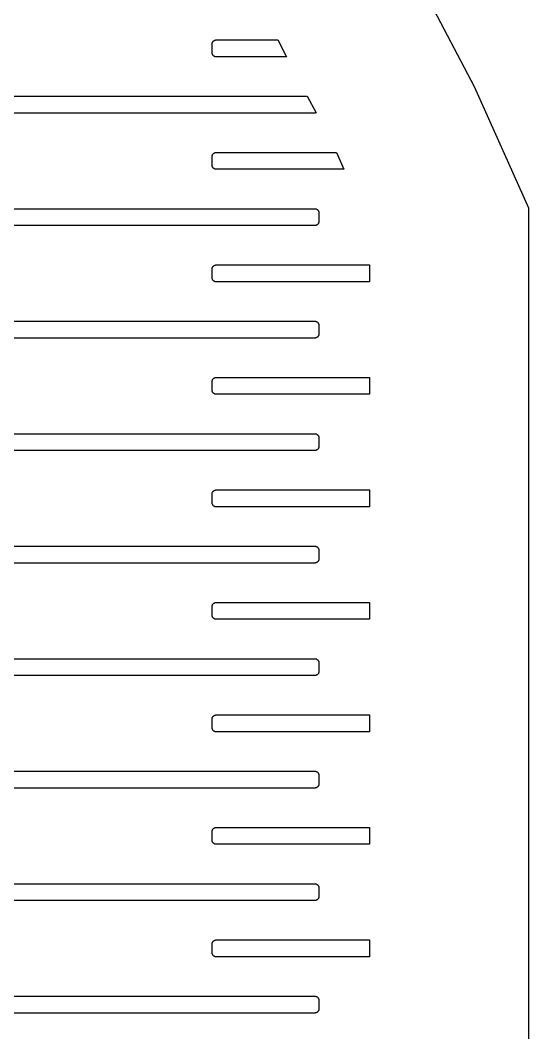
# Model space of a CAD drawing. Header units: metres. Extents: x -156 to 156, y -163 to 163.
# Drawn here: x 120.1 to 156.2, y 1.3 to 73.3 of the extents above; entities that cross this region are included whole.
import ezdxf

# ---------------------------------------------------------------- set-up
doc = ezdxf.new("R2010")
doc.units = ezdxf.units.M

msp = doc.modelspace()

# ---------------------------------------------------------------- linework, layer by layer
for p, q in [((152.372, 68.5681), (147.616, 77.6068)), ((133.7, 71.6), (133.701, 71.6188)), ((133.7, 71), (133.7, 71.6)), ((133.701, 71.6188), (133.702, 71.6376)), ((133.702, 71.6376), (133.705, 71.6562)), ((133.705, 71.6562), (133.709, 71.6746)), ((133.709, 71.6746), (133.715, 71.6927)), ((133.715, 71.6927), (133.721, 71.7104)), ((133.721, 71.7104), (133.729, 71.7277)), ((133.729, 71.7277), (133.737, 71.7445)), ((133.737, 71.7445), (133.747, 71.7607)), ((133.747, 71.7607), (133.757, 71.7763)), ((133.757, 71.7763), (133.769, 71.7912)), ((133.769, 71.7912), (133.781, 71.8054)), ((133.781, 71.8054), (133.795, 71.8187)), ((133.795, 71.8187), (133.809, 71.8311)), ((133.809, 71.8311), (133.824, 71.8427)), ((133.824, 71.8427), (133.839, 71.8533)), ((133.839, 71.8533), (133.855, 71.8629)), ((133.855, 71.8629), (133.872, 71.8714)), ((133.872, 71.8714), (133.89, 71.8789)), ((133.89, 71.8789), (133.907, 71.8853)), ((133.907, 71.8853), (133.925, 71.8906)), ((133.925, 71.8906), (133.944, 71.8947)), ((133.944, 71.8947), (133.962, 71.8976)), ((133.962, 71.8976), (133.981, 71.8994)), ((133.981, 71.8994), (134, 71.9)), ((134, 71.9), (138.371, 71.9)), ((138.371, 71.9), (139.003, 70.7)), ((133.701, 70.9812), (133.7, 71)), ((133.702, 70.9624), (133.701, 70.9812)), ((133.705, 70.9438), (133.702, 70.9624)), ((133.709, 70.9254), (133.705, 70.9438)), ((133.715, 70.9073), (133.709, 70.9254)), ((133.721, 70.8896), (133.715, 70.9073)), ((133.729, 70.8723), (133.721, 70.8896)), ((133.737, 70.8555), (133.729, 70.8723)), ((133.747, 70.8392), (133.737, 70.8555)), ((133.757, 70.8237), (133.747, 70.8392)), ((133.769, 70.8088), (133.757, 70.8237)), ((133.781, 70.7946), (133.769, 70.8088)), ((133.795, 70.7813), (133.781, 70.7946)), ((133.809, 70.7688), (133.795, 70.7813)), ((133.824, 70.7573), (133.809, 70.7688)), ((133.839, 70.7467), (133.824, 70.7573)), ((133.855, 70.7371), (133.839, 70.7467)), ((133.872, 70.7285), (133.855, 70.7371)), ((133.89, 70.7211), (133.872, 70.7285)), ((133.907, 70.7147), (133.89, 70.7211)), ((133.925, 70.7094), (133.907, 70.7147)), ((133.944, 70.7053), (133.925, 70.7094)), ((133.962, 70.7024), (133.944, 70.7053)), ((133.981, 70.7006), (133.962, 70.7024)), ((134, 70.7), (133.981, 70.7006)), ((139.003, 70.7), (134, 70.7)), ((156.229, 59.9425), (152.372, 68.5681)), ((114, 67.9), (140.476, 67.9)), ((140.476, 67.9), (141.099, 66.7168)), ((141, 66.7), (114, 66.7)), ((141.019, 66.7006), (141, 66.7)), ((141.038, 66.7024), (141.019, 66.7006)), ((141.056, 66.7053), (141.038, 66.7024)), ((141.075, 66.7094), (141.056, 66.7053)), ((141.093, 66.7147), (141.075, 66.7094)), ((141.099, 66.7168), (141.093, 66.7147)), ((133.7, 63.6), (133.701, 63.6188)), ((133.7, 63), (133.7, 63.6)), ((133.701, 63.6188), (133.702, 63.6376)), ((133.702, 63.6376), (133.705, 63.6562)), ((133.705, 63.6562), (133.709, 63.6746)), ((133.709, 63.6746), (133.715, 63.6927)), ((133.715, 63.6927), (133.721, 63.7104)), ((133.721, 63.7104), (133.729, 63.7277)), ((133.729, 63.7277), (133.737, 63.7445)), ((133.737, 63.7445), (133.747, 63.7607)), ((133.747, 63.7607), (133.757, 63.7763)), ((133.757, 63.7763), (133.769, 63.7912)), ((133.769, 63.7912), (133.781, 63.8054)), ((133.781, 63.8054), (133.795, 63.8187)), ((133.795, 63.8187), (133.809, 63.8311)), ((133.809, 63.8311), (133.824, 63.8427)), ((133.824, 63.8427), (133.839, 63.8533)), ((133.839, 63.8533), (133.855, 63.8629)), ((133.855, 63.8629), (133.872, 63.8714)), ((133.872, 63.8714), (133.89, 63.8789)), ((133.89, 63.8789), (133.907, 63.8853)), ((133.907, 63.8853), (133.925, 63.8906)), ((133.925, 63.8906), (133.944, 63.8947)), ((133.944, 63.8947), (133.962, 63.8976)), ((133.962, 63.8976), (133.981, 63.8994)), ((133.981, 63.8994), (134, 63.9)), ((134, 63.9), (142.546, 63.9)), ((142.546, 63.9), (143.083, 62.7)), ((133.701, 62.9812), (133.7, 63)), ((133.702, 62.9624), (133.701, 62.9812)), ((133.705, 62.9438), (133.702, 62.9624)), ((133.709, 62.9254), (133.705, 62.9438)), ((133.715, 62.9073), (133.709, 62.9254)), ((133.721, 62.8896), (133.715, 62.9073)), ((133.729, 62.8723), (133.721, 62.8896)), ((133.737, 62.8555), (133.729, 62.8723)), ((133.747, 62.8392), (133.737, 62.8555)), ((133.757, 62.8237), (133.747, 62.8392)), ((133.769, 62.8088), (133.757, 62.8237)), ((133.781, 62.7946), (133.769, 62.8088)), ((133.795, 62.7813), (133.781, 62.7946)), ((133.809, 62.7688), (133.795, 62.7813)), ((133.824, 62.7573), (133.809, 62.7688)), ((133.839, 62.7467), (133.824, 62.7573)), ((133.855, 62.7371), (133.839, 62.7467)), ((133.872, 62.7285), (133.855, 62.7371)), ((133.89, 62.7211), (133.872, 62.7285)), ((133.907, 62.7147), (133.89, 62.7211)), ((133.925, 62.7094), (133.907, 62.7147)), ((133.944, 62.7053), (133.925, 62.7094)), ((133.962, 62.7024), (133.944, 62.7053)), ((133.981, 62.7006), (133.962, 62.7024)), ((134, 62.7), (133.981, 62.7006)), ((143.083, 62.7), (134, 62.7)), ((114, 59.9), (141, 59.9)), ((141, 59.9), (141.019, 59.8994)), ((141.019, 59.8994), (141.038, 59.8976)), ((141.038, 59.8976), (141.056, 59.8947)), ((141.056, 59.8947), (141.075, 59.8906)), ((141.075, 59.8906), (141.093, 59.8853)), ((141.093, 59.8853), (141.11, 59.8789)), ((141.11, 59.8789), (141.128, 59.8714)), ((141.128, 59.8714), (141.145, 59.8629)), ((141.145, 59.8629), (141.161, 59.8533)), ((141.161, 59.8533), (141.176, 59.8427)), ((141.176, 59.8427), (141.191, 59.8311)), ((141.191, 59.8311), (141.205, 59.8187)), ((141.205, 59.8187), (141.219, 59.8054)), ((141.219, 59.8054), (141.231, 59.7912)), ((141.231, 59.7912), (141.243, 59.7763)), ((141.243, 59.7763), (141.253, 59.7607)), ((141.253, 59.7607), (141.263, 59.7445)), ((156.229, -59.9425), (156.229, 59.9425)), ((141.263, 59.7445), (141.271, 59.7277)), ((141.271, 59.7277), (141.279, 59.7104)), ((141.279, 59.7104), (141.285, 59.6927)), ((141.285, 59.6927), (141.291, 59.6746)), ((141.291, 59.6746), (141.295, 59.6562)), ((141.295, 59.6562), (141.298, 59.6376)), ((141.298, 59.6376), (141.299, 59.6188)), ((141.299, 59.6188), (141.3, 59.6)), ((141.3, 59.6), (141.3, 59)), ((141, 58.7), (114, 58.7)), ((141.019, 58.7006), (141, 58.7)), ((141.038, 58.7024), (141.019, 58.7006)), ((141.056, 58.7053), (141.038, 58.7024)), ((141.075, 58.7094), (141.056, 58.7053)), ((141.093, 58.7147), (141.075, 58.7094)), ((141.11, 58.7211), (141.093, 58.7147)), ((141.128, 58.7285), (141.11, 58.7211)), ((141.145, 58.7371), (141.128, 58.7285)), ((141.161, 58.7467), (141.145, 58.7371)), ((141.176, 58.7573), (141.161, 58.7467)), ((141.191, 58.7688), (141.176, 58.7573)), ((141.205, 58.7813), (141.191, 58.7688)), ((141.219, 58.7946), (141.205, 58.7813)), ((141.231, 58.8088), (141.219, 58.7946)), ((141.243, 58.8237), (141.231, 58.8088)), ((141.253, 58.8392), (141.243, 58.8237)), ((141.263, 58.8555), (141.253, 58.8392)), ((141.271, 58.8723), (141.263, 58.8555)), ((141.279, 58.8896), (141.271, 58.8723)), ((141.285, 58.9073), (141.279, 58.8896)), ((141.291, 58.9254), (141.285, 58.9073)), ((141.295, 58.9438), (141.291, 58.9254)), ((141.298, 58.9624), (141.295, 58.9438)), ((141.299, 58.9812), (141.298, 58.9624)), ((141.3, 59), (141.299, 58.9812)), ((133.7, 55.6), (133.701, 55.6188)), ((133.7, 55), (133.7, 55.6)), ((133.701, 55.6188), (133.702, 55.6376)), ((133.702, 55.6376), (133.705, 55.6562)), ((133.705, 55.6562), (133.709, 55.6746)), ((133.709, 55.6746), (133.715, 55.6927)), ((133.715, 55.6927), (133.721, 55.7104)), ((133.721, 55.7104), (133.729, 55.7277)), ((133.729, 55.7277), (133.737, 55.7445)), ((133.737, 55.7445), (133.747, 55.7607)), ((133.747, 55.7607), (133.757, 55.7763)), ((133.757, 55.7763), (133.769, 55.7912)), ((133.769, 55.7912), (133.781, 55.8054)), ((133.781, 55.8054), (133.795, 55.8187)), ((133.795, 55.8187), (133.809, 55.8311)), ((133.809, 55.8311), (133.824, 55.8427)), ((133.824, 55.8427), (133.839, 55.8533)), ((133.839, 55.8533), (133.855, 55.8629)), ((133.855, 55.8629), (133.872, 55.8714)), ((133.872, 55.8714), (133.89, 55.8789)), ((133.89, 55.8789), (133.907, 55.8853)), ((133.907, 55.8853), (133.925, 55.8906)), ((133.925, 55.8906), (133.944, 55.8947)), ((133.944, 55.8947), (133.962, 55.8976)), ((133.962, 55.8976), (133.981, 55.8994)), ((133.981, 55.8994), (134, 55.9)), ((134, 55.9), (144.899, 55.9)), ((144.899, 55.9), (144.899, 54.7)), ((133.701, 54.9812), (133.7, 55)), ((133.702, 54.9624), (133.701, 54.9812)), ((133.705, 54.9438), (133.702, 54.9624)), ((133.709, 54.9254), (133.705, 54.9438)), ((133.715, 54.9073), (133.709, 54.9254)), ((133.721, 54.8896), (133.715, 54.9073)), ((133.729, 54.8723), (133.721, 54.8896)), ((133.737, 54.8555), (133.729, 54.8723)), ((133.747, 54.8392), (133.737, 54.8555)), ((133.757, 54.8237), (133.747, 54.8392)), ((133.769, 54.8088), (133.757, 54.8237)), ((133.781, 54.7946), (133.769, 54.8088)), ((133.795, 54.7813), (133.781, 54.7946)), ((133.809, 54.7688), (133.795, 54.7813)), ((133.824, 54.7573), (133.809, 54.7688)), ((133.839, 54.7467), (133.824, 54.7573)), ((133.855, 54.7371), (133.839, 54.7467)), ((133.872, 54.7285), (133.855, 54.7371)), ((133.89, 54.7211), (133.872, 54.7285)), ((133.907, 54.7147), (133.89, 54.7211)), ((133.925, 54.7094), (133.907, 54.7147)), ((133.944, 54.7053), (133.925, 54.7094)), ((133.962, 54.7024), (133.944, 54.7053)), ((133.981, 54.7006), (133.962, 54.7024)), ((134, 54.7), (133.981, 54.7006)), ((144.899, 54.7), (134, 54.7)), ((114, 51.9), (141, 51.9)), ((141, 51.9), (141.019, 51.8994)), ((141.019, 51.8994), (141.038, 51.8976)), ((141.038, 51.8976), (141.056, 51.8947)), ((141.056, 51.8947), (141.075, 51.8906)), ((141.075, 51.8906), (141.093, 51.8853)), ((141.093, 51.8853), (141.11, 51.8789)), ((141.11, 51.8789), (141.128, 51.8714)), ((141.128, 51.8714), (141.145, 51.8629)), ((141.145, 51.8629), (141.161, 51.8533)), ((141.161, 51.8533), (141.176, 51.8427)), ((141.176, 51.8427), (141.191, 51.8311)), ((141.191, 51.8311), (141.205, 51.8187)), ((141.205, 51.8187), (141.219, 51.8054)), ((141.219, 51.8054), (141.231, 51.7912)), ((141.231, 51.7912), (141.243, 51.7763)), ((141.243, 51.7763), (141.253, 51.7607)), ((141.253, 51.7607), (141.263, 51.7445)), ((141.263, 51.7445), (141.271, 51.7277)), ((141.271, 51.7277), (141.279, 51.7104)), ((141.279, 51.7104), (141.285, 51.6927)), ((141.285, 51.6927), (141.291, 51.6746)), ((141.291, 51.6746), (141.295, 51.6562)), ((141.295, 51.6562), (141.298, 51.6376)), ((141.298, 51.6376), (141.299, 51.6188)), ((141.299, 51.6188), (141.3, 51.6)), ((141.3, 51.6), (141.3, 51)), ((141, 50.7), (114, 50.7)), ((141.019, 50.7006), (141, 50.7)), ((141.038, 50.7024), (141.019, 50.7006)), ((141.056, 50.7053), (141.038, 50.7024)), ((141.075, 50.7094), (141.056, 50.7053)), ((141.093, 50.7147), (141.075, 50.7094)), ((141.11, 50.7211), (141.093, 50.7147)), ((141.128, 50.7285), (141.11, 50.7211)), ((141.145, 50.7371), (141.128, 50.7285)), ((141.161, 50.7467), (141.145, 50.7371)), ((141.176, 50.7573), (141.161, 50.7467)), ((141.191, 50.7688), (141.176, 50.7573)), ((141.205, 50.7813), (141.191, 50.7688)), ((141.219, 50.7946), (141.205, 50.7813)), ((141.231, 50.8088), (141.219, 50.7946)), ((141.243, 50.8237), (141.231, 50.8088)), ((141.253, 50.8392), (141.243, 50.8237)), ((141.263, 50.8555), (141.253, 50.8392)), ((141.271, 50.8723), (141.263, 50.8555)), ((141.279, 50.8896), (141.271, 50.8723)), ((141.285, 50.9073), (141.279, 50.8896)), ((141.291, 50.9254), (141.285, 50.9073)), ((141.295, 50.9438), (141.291, 50.9254)), ((141.298, 50.9624), (141.295, 50.9438)), ((141.299, 50.9812), (141.298, 50.9624)), ((141.3, 51), (141.299, 50.9812)), ((133.7, 47.6), (133.701, 47.6188)), ((133.7, 47), (133.7, 47.6)), ((133.701, 47.6188), (133.702, 47.6376)), ((133.702, 47.6376), (133.705, 47.6562)), ((133.705, 47.6562), (133.709, 47.6746)), ((133.709, 47.6746), (133.715, 47.6927)), ((133.715, 47.6927), (133.721, 47.7104)), ((133.721, 47.7104), (133.729, 47.7277)), ((133.729, 47.7277), (133.737, 47.7445)), ((133.737, 47.7445), (133.747, 47.7607)), ((133.747, 47.7607), (133.757, 47.7763)), ((133.757, 47.7763), (133.769, 47.7912)), ((133.769, 47.7912), (133.781, 47.8054)), ((133.781, 47.8054), (133.795, 47.8187)), ((133.795, 47.8187), (133.809, 47.8311)), ((133.809, 47.8311), (133.824, 47.8427)), ((133.824, 47.8427), (133.839, 47.8533)), ((133.839, 47.8533), (133.855, 47.8629)), ((133.855, 47.8629), (133.872, 47.8714)), ((133.872, 47.8714), (133.89, 47.8789)), ((133.89, 47.8789), (133.907, 47.8853)), ((133.907, 47.8853), (133.925, 47.8906)), ((133.925, 47.8906), (133.944, 47.8947)), ((133.944, 47.8947), (133.962, 47.8976)), ((133.962, 47.8976), (133.981, 47.8994)), ((133.981, 47.8994), (134, 47.9)), ((134, 47.9), (144.899, 47.9)), ((144.899, 47.9), (144.899, 46.7)), ((133.701, 46.9812), (133.7, 47)), ((133.702, 46.9624), (133.701, 46.9812)), ((133.705, 46.9438), (133.702, 46.9624)), ((133.709, 46.9254), (133.705, 46.9438)), ((133.715, 46.9073), (133.709, 46.9254)), ((133.721, 46.8896), (133.715, 46.9073)), ((133.729, 46.8723), (133.721, 46.8896)), ((133.737, 46.8555), (133.729, 46.8723)), ((133.747, 46.8392), (133.737, 46.8555)), ((133.757, 46.8237), (133.747, 46.8392)), ((133.769, 46.8088), (133.757, 46.8237)), ((133.781, 46.7946), (133.769, 46.8088)), ((133.795, 46.7813), (133.781, 46.7946)), ((133.809, 46.7688), (133.795, 46.7813)), ((133.824, 46.7573), (133.809, 46.7688)), ((133.839, 46.7467), (133.824, 46.7573)), ((133.855, 46.7371), (133.839, 46.7467)), ((133.872, 46.7285), (133.855, 46.7371)), ((133.89, 46.7211), (133.872, 46.7285)), ((133.907, 46.7147), (133.89, 46.7211)), ((133.925, 46.7094), (133.907, 46.7147)), ((133.944, 46.7053), (133.925, 46.7094)), ((133.962, 46.7024), (133.944, 46.7053)), ((133.981, 46.7006), (133.962, 46.7024)), ((134, 46.7), (133.981, 46.7006)), ((144.899, 46.7), (134, 46.7)), ((114, 43.9), (141, 43.9)), ((141, 43.9), (141.019, 43.8994)), ((141.019, 43.8994), (141.038, 43.8976)), ((141.038, 43.8976), (141.056, 43.8947)), ((141.056, 43.8947), (141.075, 43.8906)), ((141.075, 43.8906), (141.093, 43.8853)), ((141.093, 43.8853), (141.11, 43.8789)), ((141.11, 43.8789), (141.128, 43.8714)), ((141.128, 43.8714), (141.145, 43.8629)), ((141.145, 43.8629), (141.161, 43.8533)), ((141.161, 43.8533), (141.176, 43.8427)), ((141.176, 43.8427), (141.191, 43.8311)), ((141.191, 43.8311), (141.205, 43.8187)), ((141.205, 43.8187), (141.219, 43.8054)), ((141.219, 43.8054), (141.231, 43.7912)), ((141.231, 43.7912), (141.243, 43.7763)), ((141.243, 43.7763), (141.253, 43.7607)), ((141.253, 43.7607), (141.263, 43.7445)), ((141.263, 43.7445), (141.271, 43.7277)), ((141.271, 43.7277), (141.279, 43.7104)), ((141.279, 43.7104), (141.285, 43.6927)), ((141.285, 43.6927), (141.291, 43.6746)), ((141.291, 43.6746), (141.295, 43.6562)), ((141.295, 43.6562), (141.298, 43.6376)), ((141.298, 43.6376), (141.299, 43.6188)), ((141.299, 43.6188), (141.3, 43.6)), ((141.3, 43.6), (141.3, 43)), ((141, 42.7), (114, 42.7)), ((141.019, 42.7006), (141, 42.7)), ((141.038, 42.7024), (141.019, 42.7006)), ((141.056, 42.7053), (141.038, 42.7024)), ((141.075, 42.7094), (141.056, 42.7053)), ((141.093, 42.7147), (141.075, 42.7094)), ((141.11, 42.7211), (141.093, 42.7147)), ((141.128, 42.7285), (141.11, 42.7211)), ((141.145, 42.7371), (141.128, 42.7285)), ((141.161, 42.7467), (141.145, 42.7371)), ((141.176, 42.7573), (141.161, 42.7467)), ((141.191, 42.7688), (141.176, 42.7573)), ((141.205, 42.7813), (141.191, 42.7688)), ((141.219, 42.7946), (141.205, 42.7813)), ((141.231, 42.8088), (141.219, 42.7946)), ((141.243, 42.8237), (141.231, 42.8088)), ((141.253, 42.8392), (141.243, 42.8237)), ((141.263, 42.8555), (141.253, 42.8392)), ((141.271, 42.8723), (141.263, 42.8555)), ((141.279, 42.8896), (141.271, 42.8723)), ((141.285, 42.9073), (141.279, 42.8896)), ((141.291, 42.9254), (141.285, 42.9073)), ((141.295, 42.9438), (141.291, 42.9254)), ((141.298, 42.9624), (141.295, 42.9438)), ((141.299, 42.9812), (141.298, 42.9624)), ((141.3, 43), (141.299, 42.9812)), ((133.7, 39.6), (133.701, 39.6188)), ((133.7, 39), (133.7, 39.6)), ((133.701, 39.6188), (133.702, 39.6376)), ((133.702, 39.6376), (133.705, 39.6562)), ((133.705, 39.6562), (133.709, 39.6746)), ((133.709, 39.6746), (133.715, 39.6927)), ((133.715, 39.6927), (133.721, 39.7104)), ((133.721, 39.7104), (133.729, 39.7277)), ((133.729, 39.7277), (133.737, 39.7445)), ((133.737, 39.7445), (133.747, 39.7607)), ((133.747, 39.7607), (133.757, 39.7763)), ((133.757, 39.7763), (133.769, 39.7912)), ((133.769, 39.7912), (133.781, 39.8054)), ((133.781, 39.8054), (133.795, 39.8187)), ((133.795, 39.8187), (133.809, 39.8311)), ((133.809, 39.8311), (133.824, 39.8427)), ((133.824, 39.8427), (133.839, 39.8533)), ((133.839, 39.8533), (133.855, 39.8629)), ((133.855, 39.8629), (133.872, 39.8714)), ((133.872, 39.8714), (133.89, 39.8789)), ((133.89, 39.8789), (133.907, 39.8853)), ((133.907, 39.8853), (133.925, 39.8906)), ((133.925, 39.8906), (133.944, 39.8947)), ((133.944, 39.8947), (133.962, 39.8976)), ((133.962, 39.8976), (133.981, 39.8994)), ((133.981, 39.8994), (134, 39.9)), ((134, 39.9), (144.899, 39.9)), ((144.899, 39.9), (144.899, 38.7)), ((133.701, 38.9812), (133.7, 39)), ((133.702, 38.9624), (133.701, 38.9812)), ((133.705, 38.9438), (133.702, 38.9624)), ((133.709, 38.9254), (133.705, 38.9438)), ((133.715, 38.9073), (133.709, 38.9254)), ((133.721, 38.8896), (133.715, 38.9073)), ((133.729, 38.8723), (133.721, 38.8896)), ((133.737, 38.8555), (133.729, 38.8723)), ((133.747, 38.8392), (133.737, 38.8555)), ((133.757, 38.8237), (133.747, 38.8392)), ((133.769, 38.8088), (133.757, 38.8237)), ((133.781, 38.7946), (133.769, 38.8088)), ((133.795, 38.7813), (133.781, 38.7946)), ((133.809, 38.7688), (133.795, 38.7813)), ((133.824, 38.7573), (133.809, 38.7688)), ((133.839, 38.7467), (133.824, 38.7573)), ((133.855, 38.7371), (133.839, 38.7467)), ((133.872, 38.7285), (133.855, 38.7371)), ((133.89, 38.7211), (133.872, 38.7285)), ((133.907, 38.7147), (133.89, 38.7211)), ((133.925, 38.7094), (133.907, 38.7147)), ((133.944, 38.7053), (133.925, 38.7094)), ((133.962, 38.7024), (133.944, 38.7053)), ((133.981, 38.7006), (133.962, 38.7024)), ((134, 38.7), (133.981, 38.7006)), ((144.899, 38.7), (134, 38.7)), ((114, 35.9), (141, 35.9)), ((141, 35.9), (141.019, 35.8994)), ((141.019, 35.8994), (141.038, 35.8976)), ((141.038, 35.8976), (141.056, 35.8947)), ((141.056, 35.8947), (141.075, 35.8906)), ((141.075, 35.8906), (141.093, 35.8853)), ((141.093, 35.8853), (141.11, 35.8789)), ((141.11, 35.8789), (141.128, 35.8714)), ((141.128, 35.8714), (141.145, 35.8629)), ((141.145, 35.8629), (141.161, 35.8533)), ((141.161, 35.8533), (141.176, 35.8427)), ((141.176, 35.8427), (141.191, 35.8311)), ((141.191, 35.8311), (141.205, 35.8187)), ((141.205, 35.8187), (141.219, 35.8054)), ((141.219, 35.8054), (141.231, 35.7912)), ((141.231, 35.7912), (141.243, 35.7763)), ((141.243, 35.7763), (141.253, 35.7607)), ((141.253, 35.7607), (141.263, 35.7445)), ((141.263, 35.7445), (141.271, 35.7277)), ((141.271, 35.7277), (141.279, 35.7104)), ((141.279, 35.7104), (141.285, 35.6927)), ((141.285, 35.6927), (141.291, 35.6746)), ((141.291, 35.6746), (141.295, 35.6562)), ((141.295, 35.6562), (141.298, 35.6376)), ((141.298, 35.6376), (141.299, 35.6188)), ((141.299, 35.6188), (141.3, 35.6)), ((141.3, 35.6), (141.3, 35)), ((141, 34.7), (114, 34.7)), ((141.019, 34.7006), (141, 34.7)), ((141.038, 34.7024), (141.019, 34.7006)), ((141.056, 34.7053), (141.038, 34.7024)), ((141.075, 34.7094), (141.056, 34.7053)), ((141.093, 34.7147), (141.075, 34.7094)), ((141.11, 34.7211), (141.093, 34.7147)), ((141.128, 34.7285), (141.11, 34.7211)), ((141.145, 34.7371), (141.128, 34.7285)), ((141.161, 34.7467), (141.145, 34.7371)), ((141.176, 34.7573), (141.161, 34.7467)), ((141.191, 34.7688), (141.176, 34.7573)), ((141.205, 34.7813), (141.191, 34.7688)), ((141.219, 34.7946), (141.205, 34.7813)), ((141.231, 34.8088), (141.219, 34.7946)), ((141.243, 34.8237), (141.231, 34.8088)), ((141.253, 34.8392), (141.243, 34.8237)), ((141.263, 34.8555), (141.253, 34.8392)), ((141.271, 34.8723), (141.263, 34.8555)), ((141.279, 34.8896), (141.271, 34.8723)), ((141.285, 34.9073), (141.279, 34.8896)), ((141.291, 34.9254), (141.285, 34.9073)), ((141.295, 34.9438), (141.291, 34.9254)), ((141.298, 34.9624), (141.295, 34.9438)), ((141.299, 34.9812), (141.298, 34.9624)), ((141.3, 35), (141.299, 34.9812)), ((133.709, 31.6746), (133.715, 31.6927)), ((133.715, 31.6927), (133.721, 31.7104)), ((133.721, 31.7104), (133.729, 31.7277)), ((133.729, 31.7277), (133.737, 31.7445)), ((133.737, 31.7445), (133.747, 31.7607)), ((133.747, 31.7607), (133.757, 31.7763)), ((133.757, 31.7763), (133.769, 31.7912)), ((133.769, 31.7912), (133.781, 31.8054)), ((133.781, 31.8054), (133.795, 31.8187)), ((133.795, 31.8187), (133.809, 31.8311)), ((133.809, 31.8311), (133.824, 31.8427)), ((133.824, 31.8427), (133.839, 31.8533)), ((133.839, 31.8533), (133.855, 31.8629)), ((133.855, 31.8629), (133.872, 31.8714)), ((133.872, 31.8714), (133.89, 31.8789)), ((133.89, 31.8789), (133.907, 31.8853)), ((133.907, 31.8853), (133.925, 31.8906)), ((133.925, 31.8906), (133.944, 31.8947)), ((133.944, 31.8947), (133.962, 31.8976)), ((133.962, 31.8976), (133.981, 31.8994)), ((133.981, 31.8994), (134, 31.9)), ((134, 31.9), (144.899, 31.9)), ((144.899, 31.9), (144.899, 30.7)), ((133.7, 31.6), (133.701, 31.6188)), ((133.7, 31), (133.7, 31.6)), ((133.701, 30.9812), (133.7, 31)), ((133.701, 31.6188), (133.702, 31.6376)), ((133.702, 30.9624), (133.701, 30.9812)), ((133.702, 31.6376), (133.705, 31.6562)), ((133.705, 30.9438), (133.702, 30.9624)), ((133.705, 31.6562), (133.709, 31.6746)), ((133.709, 30.9254), (133.705, 30.9438)), ((133.715, 30.9073), (133.709, 30.9254)), ((133.721, 30.8896), (133.715, 30.9073)), ((133.729, 30.8723), (133.721, 30.8896)), ((133.737, 30.8555), (133.729, 30.8723)), ((133.747, 30.8392), (133.737, 30.8555)), ((133.757, 30.8237), (133.747, 30.8392)), ((133.769, 30.8088), (133.757, 30.8237)), ((133.781, 30.7946), (133.769, 30.8088)), ((133.795, 30.7813), (133.781, 30.7946)), ((133.809, 30.7688), (133.795, 30.7813)), ((133.824, 30.7573), (133.809, 30.7688)), ((133.839, 30.7467), (133.824, 30.7573)), ((133.855, 30.7371), (133.839, 30.7467)), ((133.872, 30.7285), (133.855, 30.7371)), ((133.89, 30.7211), (133.872, 30.7285)), ((133.907, 30.7147), (133.89, 30.7211)), ((133.925, 30.7094), (133.907, 30.7147)), ((133.944, 30.7053), (133.925, 30.7094)), ((133.962, 30.7024), (133.944, 30.7053)), ((133.981, 30.7006), (133.962, 30.7024)), ((134, 30.7), (133.981, 30.7006)), ((144.899, 30.7), (134, 30.7)), ((114, 27.9), (141, 27.9)), ((141, 27.9), (141.019, 27.8994)), ((141.019, 27.8994), (141.038, 27.8976)), ((141.038, 27.8976), (141.056, 27.8947)), ((141.056, 27.8947), (141.075, 27.8906)), ((141.075, 27.8906), (141.093, 27.8853)), ((141.093, 27.8853), (141.11, 27.8789)), ((141.11, 27.8789), (141.128, 27.8714)), ((141.128, 27.8714), (141.145, 27.8629)), ((141.145, 27.8629), (141.161, 27.8533)), ((141.161, 27.8533), (141.176, 27.8427)), ((141.176, 27.8427), (141.191, 27.8311)), ((141.191, 27.8311), (141.205, 27.8187)), ((141.205, 27.8187), (141.219, 27.8054)), ((141.219, 27.8054), (141.231, 27.7912)), ((141.231, 27.7912), (141.243, 27.7763)), ((141.243, 27.7763), (141.253, 27.7607)), ((141.253, 27.7607), (141.263, 27.7445)), ((141.263, 27.7445), (141.271, 27.7277)), ((141.271, 27.7277), (141.279, 27.7104)), ((141.279, 27.7104), (141.285, 27.6927)), ((141.285, 27.6927), (141.291, 27.6746)), ((141.291, 27.6746), (141.295, 27.6562)), ((141.295, 27.6562), (141.298, 27.6376)), ((141.298, 27.6376), (141.299, 27.6188)), ((141.299, 27.6188), (141.3, 27.6)), ((141.3, 27.6), (141.3, 27)), ((141, 26.7), (114, 26.7)), ((141.019, 26.7006), (141, 26.7)), ((141.038, 26.7024), (141.019, 26.7006)), ((141.056, 26.7053), (141.038, 26.7024)), ((141.075, 26.7094), (141.056, 26.7053)), ((141.093, 26.7147), (141.075, 26.7094)), ((141.11, 26.7211), (141.093, 26.7147)), ((141.128, 26.7285), (141.11, 26.7211)), ((141.145, 26.7371), (141.128, 26.7285)), ((141.161, 26.7467), (141.145, 26.7371)), ((141.176, 26.7573), (141.161, 26.7467)), ((141.191, 26.7688), (141.176, 26.7573)), ((141.205, 26.7813), (141.191, 26.7688)), ((141.219, 26.7946), (141.205, 26.7813)), ((141.231, 26.8088), (141.219, 26.7946)), ((141.243, 26.8237), (141.231, 26.8088)), ((141.253, 26.8392), (141.243, 26.8237)), ((141.263, 26.8555), (141.253, 26.8392)), ((141.271, 26.8723), (141.263, 26.8555)), ((141.279, 26.8896), (141.271, 26.8723)), ((141.285, 26.9073), (141.279, 26.8896)), ((141.291, 26.9254), (141.285, 26.9073)), ((141.295, 26.9438), (141.291, 26.9254)), ((141.298, 26.9624), (141.295, 26.9438)), ((141.299, 26.9812), (141.298, 26.9624)), ((141.3, 27), (141.299, 26.9812)), ((133.737, 23.7445), (133.747, 23.7607)), ((133.747, 23.7607), (133.757, 23.7763)), ((133.757, 23.7763), (133.769, 23.7912)), ((133.769, 23.7912), (133.781, 23.8054)), ((133.781, 23.8054), (133.795, 23.8187)), ((133.795, 23.8187), (133.809, 23.8311)), ((133.809, 23.8311), (133.824, 23.8427)), ((133.824, 23.8427), (133.839, 23.8533)), ((133.839, 23.8533), (133.855, 23.8629)), ((133.855, 23.8629), (133.872, 23.8714)), ((133.872, 23.8714), (133.89, 23.8789)), ((133.89, 23.8789), (133.907, 23.8853)), ((133.907, 23.8853), (133.925, 23.8906)), ((133.925, 23.8906), (133.944, 23.8947)), ((133.944, 23.8947), (133.962, 23.8976)), ((133.962, 23.8976), (133.981, 23.8994)), ((133.981, 23.8994), (134, 23.9)), ((134, 23.9), (144.899, 23.9)), ((144.899, 23.9), (144.899, 22.7)), ((133.7, 23.6), (133.701, 23.6188)), ((133.7, 23), (133.7, 23.6)), ((133.701, 23.6188), (133.702, 23.6376)), ((133.702, 23.6376), (133.705, 23.6562)), ((133.705, 23.6562), (133.709, 23.6746)), ((133.709, 23.6746), (133.715, 23.6927)), ((133.715, 23.6927), (133.721, 23.7104)), ((133.721, 23.7104), (133.729, 23.7277)), ((133.729, 23.7277), (133.737, 23.7445)), ((133.701, 22.9812), (133.7, 23)), ((133.702, 22.9624), (133.701, 22.9812)), ((133.705, 22.9438), (133.702, 22.9624)), ((133.709, 22.9254), (133.705, 22.9438)), ((133.715, 22.9073), (133.709, 22.9254)), ((133.721, 22.8896), (133.715, 22.9073)), ((133.729, 22.8723), (133.721, 22.8896)), ((133.737, 22.8555), (133.729, 22.8723)), ((133.747, 22.8392), (133.737, 22.8555)), ((133.757, 22.8237), (133.747, 22.8392)), ((133.769, 22.8088), (133.757, 22.8237)), ((133.781, 22.7946), (133.769, 22.8088)), ((133.795, 22.7813), (133.781, 22.7946)), ((133.809, 22.7688), (133.795, 22.7813)), ((133.824, 22.7573), (133.809, 22.7688)), ((133.839, 22.7467), (133.824, 22.7573)), ((133.855, 22.7371), (133.839, 22.7467)), ((133.872, 22.7285), (133.855, 22.7371)), ((133.89, 22.7211), (133.872, 22.7285)), ((133.907, 22.7147), (133.89, 22.7211)), ((133.925, 22.7094), (133.907, 22.7147)), ((133.944, 22.7053), (133.925, 22.7094)), ((133.962, 22.7024), (133.944, 22.7053)), ((133.981, 22.7006), (133.962, 22.7024)), ((134, 22.7), (133.981, 22.7006)), ((144.899, 22.7), (134, 22.7)), ((114, 19.9), (141, 19.9)), ((141, 19.9), (141.019, 19.8994)), ((141.019, 19.8994), (141.038, 19.8976)), ((141.038, 19.8976), (141.056, 19.8947)), ((141.056, 19.8947), (141.075, 19.8906)), ((141.075, 19.8906), (141.093, 19.8853)), ((141.093, 19.8853), (141.11, 19.8789)), ((141.11, 19.8789), (141.128, 19.8714)), ((141.128, 19.8714), (141.145, 19.8629)), ((141.145, 19.8629), (141.161, 19.8533)), ((141.161, 19.8533), (141.176, 19.8427)), ((141.176, 19.8427), (141.191, 19.8311)), ((141.191, 19.8311), (141.205, 19.8187)), ((141.205, 19.8187), (141.219, 19.8054)), ((141.219, 19.8054), (141.231, 19.7912)), ((141.231, 19.7912), (141.243, 19.7763)), ((141.243, 19.7763), (141.253, 19.7607)), ((141.253, 19.7607), (141.263, 19.7445)), ((141.263, 19.7445), (141.271, 19.7277)), ((141.271, 19.7277), (141.279, 19.7104)), ((141.279, 19.7104), (141.285, 19.6927)), ((141.285, 19.6927), (141.291, 19.6746)), ((141.291, 19.6746), (141.295, 19.6562)), ((141.295, 19.6562), (141.298, 19.6376)), ((141.298, 19.6376), (141.299, 19.6188)), ((141.299, 19.6188), (141.3, 19.6)), ((141.3, 19.6), (141.3, 19)), ((141.11, 18.7211), (141.093, 18.7147)), ((141.128, 18.7285), (141.11, 18.7211)), ((141.145, 18.7371), (141.128, 18.7285)), ((141.161, 18.7467), (141.145, 18.7371)), ((141.176, 18.7573), (141.161, 18.7467)), ((141.191, 18.7688), (141.176, 18.7573)), ((141.205, 18.7813), (141.191, 18.7688)), ((141.219, 18.7946), (141.205, 18.7813)), ((141.231, 18.8088), (141.219, 18.7946)), ((141.243, 18.8237), (141.231, 18.8088)), ((141.253, 18.8392), (141.243, 18.8237)), ((141.263, 18.8555), (141.253, 18.8392)), ((141.271, 18.8723), (141.263, 18.8555)), ((141.279, 18.8896), (141.271, 18.8723)), ((141.285, 18.9073), (141.279, 18.8896)), ((141.291, 18.9254), (141.285, 18.9073)), ((141.295, 18.9438), (141.291, 18.9254)), ((141.298, 18.9624), (141.295, 18.9438)), ((141.299, 18.9812), (141.298, 18.9624)), ((141.3, 19), (141.299, 18.9812)), ((141, 18.7), (114, 18.7)), ((141.019, 18.7006), (141, 18.7)), ((141.038, 18.7024), (141.019, 18.7006)), ((141.056, 18.7053), (141.038, 18.7024)), ((141.075, 18.7094), (141.056, 18.7053)), ((141.093, 18.7147), (141.075, 18.7094)), ((133.809, 15.8311), (133.824, 15.8427)), ((133.824, 15.8427), (133.839, 15.8533)), ((133.839, 15.8533), (133.855, 15.8629)), ((133.855, 15.8629), (133.872, 15.8714)), ((133.872, 15.8714), (133.89, 15.8789)), ((133.89, 15.8789), (133.907, 15.8853)), ((133.907, 15.8853), (133.925, 15.8906)), ((133.925, 15.8906), (133.944, 15.8947)), ((133.944, 15.8947), (133.962, 15.8976)), ((133.962, 15.8976), (133.981, 15.8994)), ((133.981, 15.8994), (134, 15.9)), ((134, 15.9), (144.899, 15.9)), ((144.899, 15.9), (144.899, 14.7)), ((133.7, 15.6), (133.701, 15.6188)), ((133.7, 15), (133.7, 15.6)), ((133.701, 15.6188), (133.702, 15.6376)), ((133.702, 15.6376), (133.705, 15.6562)), ((133.705, 15.6562), (133.709, 15.6746)), ((133.709, 15.6746), (133.715, 15.6927)), ((133.715, 15.6927), (133.721, 15.7104)), ((133.721, 15.7104), (133.729, 15.7277)), ((133.729, 15.7277), (133.737, 15.7445)), ((133.737, 15.7445), (133.747, 15.7607)), ((133.747, 15.7607), (133.757, 15.7763)), ((133.757, 15.7763), (133.769, 15.7912)), ((133.769, 15.7912), (133.781, 15.8054)), ((133.781, 15.8054), (133.795, 15.8187)), ((133.795, 15.8187), (133.809, 15.8311)), ((133.701, 14.9812), (133.7, 15)), ((133.702, 14.9624), (133.701, 14.9812)), ((133.705, 14.9438), (133.702, 14.9624)), ((133.709, 14.9254), (133.705, 14.9438)), ((133.715, 14.9073), (133.709, 14.9254)), ((133.721, 14.8896), (133.715, 14.9073)), ((133.729, 14.8723), (133.721, 14.8896)), ((133.737, 14.8555), (133.729, 14.8723)), ((133.747, 14.8392), (133.737, 14.8555)), ((133.757, 14.8237), (133.747, 14.8392)), ((133.769, 14.8088), (133.757, 14.8237)), ((133.781, 14.7946), (133.769, 14.8088)), ((133.795, 14.7813), (133.781, 14.7946)), ((133.809, 14.7688), (133.795, 14.7813)), ((133.824, 14.7573), (133.809, 14.7688)), ((133.839, 14.7467), (133.824, 14.7573)), ((133.855, 14.7371), (133.839, 14.7467)), ((133.872, 14.7285), (133.855, 14.7371)), ((133.89, 14.7211), (133.872, 14.7285)), ((133.907, 14.7147), (133.89, 14.7211)), ((133.925, 14.7094), (133.907, 14.7147)), ((133.944, 14.7053), (133.925, 14.7094)), ((133.962, 14.7024), (133.944, 14.7053)), ((133.981, 14.7006), (133.962, 14.7024)), ((134, 14.7), (133.981, 14.7006)), ((144.899, 14.7), (134, 14.7)), ((114, 11.9), (141, 11.9)), ((141, 11.9), (141.019, 11.8994)), ((141.019, 11.8994), (141.038, 11.8976)), ((141.038, 11.8976), (141.056, 11.8947)), ((141.056, 11.8947), (141.075, 11.8906)), ((141.075, 11.8906), (141.093, 11.8853)), ((141.093, 11.8853), (141.11, 11.8789)), ((141.11, 11.8789), (141.128, 11.8714)), ((141.128, 11.8714), (141.145, 11.8629)), ((141.145, 11.8629), (141.161, 11.8533)), ((141.161, 11.8533), (141.176, 11.8427)), ((141.176, 11.8427), (141.191, 11.8311)), ((141.191, 11.8311), (141.205, 11.8187)), ((141.205, 11.8187), (141.219, 11.8054)), ((141.219, 11.8054), (141.231, 11.7912)), ((141.231, 11.7912), (141.243, 11.7763)), ((141.243, 11.7763), (141.253, 11.7607)), ((141.253, 11.7607), (141.263, 11.7445)), ((141.263, 11.7445), (141.271, 11.7277)), ((141.271, 11.7277), (141.279, 11.7104)), ((141.279, 11.7104), (141.285, 11.6927)), ((141.285, 11.6927), (141.291, 11.6746)), ((141.291, 11.6746), (141.295, 11.6562)), ((141.295, 11.6562), (141.298, 11.6376)), ((141.298, 11.6376), (141.299, 11.6188)), ((141.299, 11.6188), (141.3, 11.6)), ((141.3, 11.6), (141.3, 11)), ((141.231, 10.8088), (141.219, 10.7946)), ((141.243, 10.8237), (141.231, 10.8088)), ((141.253, 10.8392), (141.243, 10.8237)), ((141.263, 10.8555), (141.253, 10.8392)), ((141.271, 10.8723), (141.263, 10.8555)), ((141.279, 10.8896), (141.271, 10.8723)), ((141.285, 10.9073), (141.279, 10.8896)), ((141.291, 10.9254), (141.285, 10.9073)), ((141.295, 10.9438), (141.291, 10.9254)), ((141.298, 10.9624), (141.295, 10.9438)), ((141.299, 10.9812), (141.298, 10.9624)), ((141.3, 11), (141.299, 10.9812)), ((141, 10.7), (114, 10.7)), ((141.019, 10.7006), (141, 10.7)), ((141.038, 10.7024), (141.019, 10.7006)), ((141.056, 10.7053), (141.038, 10.7024)), ((141.075, 10.7094), (141.056, 10.7053)), ((141.093, 10.7147), (141.075, 10.7094)), ((141.11, 10.7211), (141.093, 10.7147)), ((141.128, 10.7285), (141.11, 10.7211)), ((141.145, 10.7371), (141.128, 10.7285)), ((141.161, 10.7467), (141.145, 10.7371)), ((141.176, 10.7573), (141.161, 10.7467)), ((141.191, 10.7688), (141.176, 10.7573)), ((141.205, 10.7813), (141.191, 10.7688)), ((141.219, 10.7946), (141.205, 10.7813)), ((133.7, 7.59999), (133.701, 7.61884)), ((133.7, 7), (133.7, 7.59999)), ((133.701, 7.61884), (133.702, 7.63759)), ((133.702, 7.63759), (133.705, 7.6562)), ((133.705, 7.6562), (133.709, 7.67461)), ((133.709, 7.67461), (133.715, 7.6927)), ((133.715, 7.6927), (133.721, 7.71043)), ((133.721, 7.71043), (133.729, 7.72772)), ((133.729, 7.72772), (133.737, 7.74452)), ((133.737, 7.74452), (133.747, 7.76074)), ((133.747, 7.76074), (133.757, 7.77632)), ((133.757, 7.77632), (133.769, 7.79121)), ((133.769, 7.79121), (133.781, 7.80536)), ((133.781, 7.80536), (133.795, 7.81868)), ((133.795, 7.81868), (133.809, 7.83115)), ((133.809, 7.83115), (133.824, 7.8427)), ((133.824, 7.8427), (133.839, 7.85329)), ((133.839, 7.85329), (133.855, 7.86288)), ((133.855, 7.86288), (133.872, 7.87144)), ((133.872, 7.87144), (133.89, 7.87892)), ((133.89, 7.87892), (133.907, 7.88531)), ((133.907, 7.88531), (133.925, 7.89056)), ((133.925, 7.89056), (133.944, 7.89468)), ((133.944, 7.89468), (133.962, 7.89763)), ((133.962, 7.89763), (133.981, 7.8994)), ((133.981, 7.8994), (134, 7.89999)), ((134, 7.89999), (144.899, 7.89999)), ((144.899, 7.89999), (144.899, 6.7)), ((133.701, 6.98116), (133.7, 7)), ((133.702, 6.96239), (133.701, 6.98116)), ((133.705, 6.94377), (133.702, 6.96239)), ((133.709, 6.92538), (133.705, 6.94377)), ((133.715, 6.90729), (133.709, 6.92538)), ((133.721, 6.88956), (133.715, 6.90729)), ((133.729, 6.87225), (133.721, 6.88956)), ((133.737, 6.85547), (133.729, 6.87225)), ((133.747, 6.83925), (133.737, 6.85547)), ((133.757, 6.82365), (133.747, 6.83925)), ((133.769, 6.80876), (133.757, 6.82365)), ((133.781, 6.79463), (133.769, 6.80876)), ((133.795, 6.7813), (133.781, 6.79463)), ((133.809, 6.76884), (133.795, 6.7813)), ((133.824, 6.75729), (133.809, 6.76884)), ((133.839, 6.74669), (133.824, 6.75729)), ((133.855, 6.73711), (133.839, 6.74669)), ((133.872, 6.72855), (133.855, 6.73711)), ((133.89, 6.72105), (133.872, 6.72855)), ((133.907, 6.71468), (133.89, 6.72105)), ((133.925, 6.70941), (133.907, 6.71468)), ((133.944, 6.70531), (133.925, 6.70941)), ((133.962, 6.70236), (133.944, 6.70531)), ((133.981, 6.70059), (133.962, 6.70236)), ((134, 6.7), (133.981, 6.70059)), ((144.899, 6.7), (134, 6.7)), ((114, 3.89999), (141, 3.89999)), ((141, 3.89999), (141.019, 3.8994)), ((141.019, 3.8994), (141.038, 3.89763)), ((141.038, 3.89763), (141.056, 3.89468)), ((141.056, 3.89468), (141.075, 3.89056)), ((141.075, 3.89056), (141.093, 3.88531)), ((141.093, 3.88531), (141.11, 3.87892)), ((141.11, 3.87892), (141.128, 3.87144)), ((141.128, 3.87144), (141.145, 3.86288)), ((141.145, 3.86288), (141.161, 3.85329)), ((141.161, 3.85329), (141.176, 3.8427)), ((141.176, 3.8427), (141.191, 3.83115)), ((141.191, 3.83115), (141.205, 3.81868)), ((141.205, 3.81868), (141.219, 3.80536)), ((141.219, 3.80536), (141.231, 3.79121)), ((141.231, 3.79121), (141.243, 3.77632)), ((141.243, 3.77632), (141.253, 3.76074)), ((141.253, 3.76074), (141.263, 3.74452)), ((141.263, 3.74452), (141.271, 3.72772)), ((141.271, 3.72772), (141.279, 3.71043)), ((141.279, 3.71043), (141.285, 3.6927)), ((141.285, 3.6927), (141.291, 3.67461)), ((141.291, 3.67461), (141.295, 3.6562)), ((141.295, 3.6562), (141.298, 3.63759)), ((141.298, 3.63759), (141.299, 3.61884)), ((141.299, 3.61884), (141.3, 3.59999)), ((141.279, 2.88956), (141.271, 2.87225)), ((141.285, 2.90729), (141.279, 2.88956)), ((141.291, 2.92538), (141.285, 2.90729)), ((141.295, 2.94377), (141.291, 2.92538)), ((141.298, 2.96239), (141.295, 2.94377)), ((141.299, 2.98116), (141.298, 2.96239)), ((141.3, 3), (141.299, 2.98116)), ((141.3, 3.59999), (141.3, 3)), ((141, 2.7), (114, 2.7)), ((141.019, 2.70059), (141, 2.7)), ((141.038, 2.70236), (141.019, 2.70059)), ((141.056, 2.70531), (141.038, 2.70236)), ((141.075, 2.70941), (141.056, 2.70531)), ((141.093, 2.71468), (141.075, 2.70941)), ((141.11, 2.72105), (141.093, 2.71468)), ((141.128, 2.72855), (141.11, 2.72105)), ((141.145, 2.73711), (141.128, 2.72855)), ((141.161, 2.74669), (141.145, 2.73711)), ((141.176, 2.75729), (141.161, 2.74669)), ((141.191, 2.76884), (141.176, 2.75729)), ((141.205, 2.7813), (141.191, 2.76884)), ((141.219, 2.79463), (141.205, 2.7813)), ((141.231, 2.80876), (141.219, 2.79463)), ((141.243, 2.82365), (141.231, 2.80876)), ((141.253, 2.83925), (141.243, 2.82365)), ((141.263, 2.85547), (141.253, 2.83925)), ((141.271, 2.87225), (141.263, 2.85547))]:
    msp.add_line(p, q)

doc.saveas('drawing.dxf')
